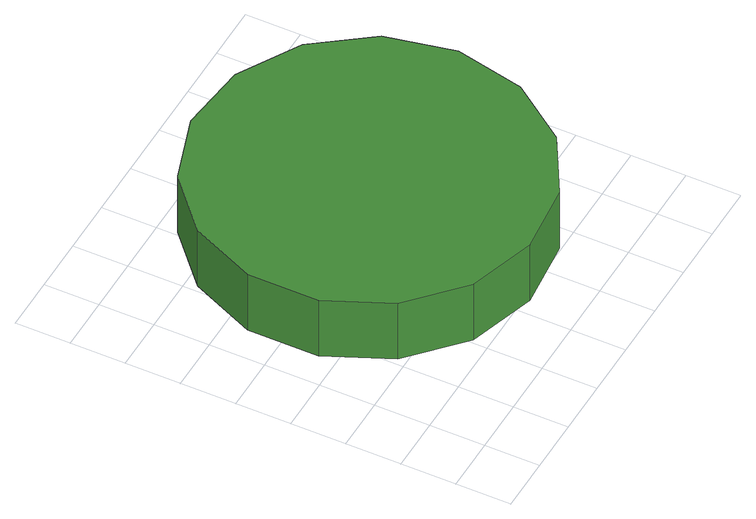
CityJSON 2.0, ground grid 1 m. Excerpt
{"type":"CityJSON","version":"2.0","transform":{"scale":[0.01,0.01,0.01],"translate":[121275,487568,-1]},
"CityObjects":{
"tree1":{"type":"SolitaryVegetationObject","attributes":{"function":"something"},"geometry":[{"type":"MultiSurface","lod":"1","boundaries":[[[0,1,2,3,4,5,6,7,8,9,10,11,12,13,14]],[[15,16,17,18,19,20,21,22,23,24,25,26,27,28,29]],[[0,29,28,1]],[[1,28,27,2]],[[2,27,26,3]],[[3,26,25,4]],[[4,25,24,5]],[[5,24,23,6]],[[6,23,22,7]],[[7,22,21,8]],[[8,21,20,9]],[[9,20,19,10]],[[10,19,18,11]],[[11,18,17,12]],[[12,17,16,13]],[[13,16,15,14]],[[14,15,29,0]]]}]}
},
"vertices":[
[672,398,194],[645,524,194],[569,628,194],[458,692,194],[330,706,194],[207,666,194],[112,580,194],[59,462,194],[59,333,194],[112,216,194],[207,129,194],[330,90,194],[458,103,194],[569,167,194],[645,272,194],[645,272,69],[569,167,69],[458,103,69],[330,90,69],[207,129,69],[112,216,69],[59,333,69],[59,462,69],[112,580,69],[207,666,69],[330,706,69],[458,692,69],[569,628,69],[645,524,69],[672,398,69]
]}
